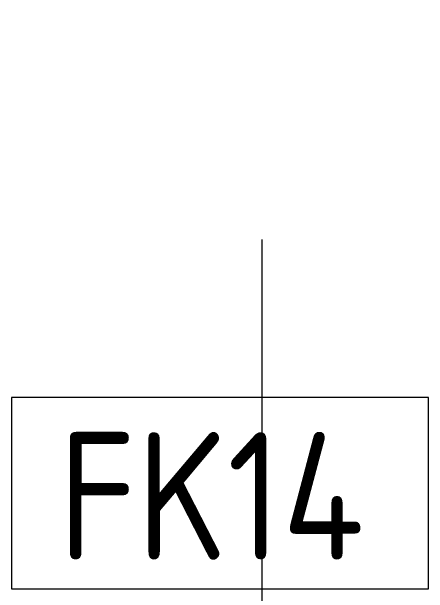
# Model space of a CAD drawing. Header units: millimetres. Extents: x 35144 to 233944, y -8553 to 29000.
# Drawn here: x 41967 to 42620, y 674 to 1586 of the extents above; entities that cross this region are included whole.
import ezdxf

# ---------------------------------------------------------------- set-up
doc = ezdxf.new("R2010")
doc.units = ezdxf.units.MM
doc.linetypes.add('Осевая', pattern=[3175, 635, -476.25, 1587.5, -476.25])
doc.layers.add('A-WALL-IDEN', color=7, linetype='Continuous', lineweight=9)
doc.layers.add('Оси-2', color=7, linetype='Осевая', lineweight=9)
doc.styles.add('GOST Common', font='GOST_Common.ttf', dxfattribs={"width": 0.9, "height": 200})

# ---------------------------------------------------------------- blocks, each defined once
blk = doc.blocks.new('М_стена_0001 - Типоразмер_без рамки-25382661-План отделки стен 1 этажа в осях 17-23')
at = {"layer": 'A-WALL-IDEN'}
for p, q in [((3.2578, 1.5234), (-3.2734, 1.5234)), ((-3.2734, 1.5234), (-3.2734, -1.4766)), ((3.2578, -1.4766), (3.2578, 1.5234)), ((-3.2734, -1.4766), (3.2578, -1.4766))]:
    blk.add_line(p, q, dxfattribs=at)

msp = doc.modelspace()

# ---------------------------------------------------------------- linework, layer by layer
at = {"layer": 'Оси-2'}
msp.add_line((42360, 593.74), (42360, 24898.07), dxfattribs=at)

# ---------------------------------------------------------------- block references
at = {"layer": 'A-WALL-IDEN', "xscale": 99.99999999999993, "yscale": 99.99999999999993, "zscale": 99.99999999999993}
msp.add_blockref('М_стена_0001 - Типоразмер_без рамки-25382661-План отделки стен 1 этажа в осях 17-23', (42294.65, 828.67), dxfattribs=at)

# ---------------------------------------------------------------- texts
at = {"layer": 'A-WALL-IDEN', "insert": (42040.16, 926.7), "char_height": 200, "width": 627.7213, "attachment_point": 1, "style": 'GOST Common'}
msp.add_mtext('FK14', dxfattribs=at)

doc.saveas('drawing.dxf')
